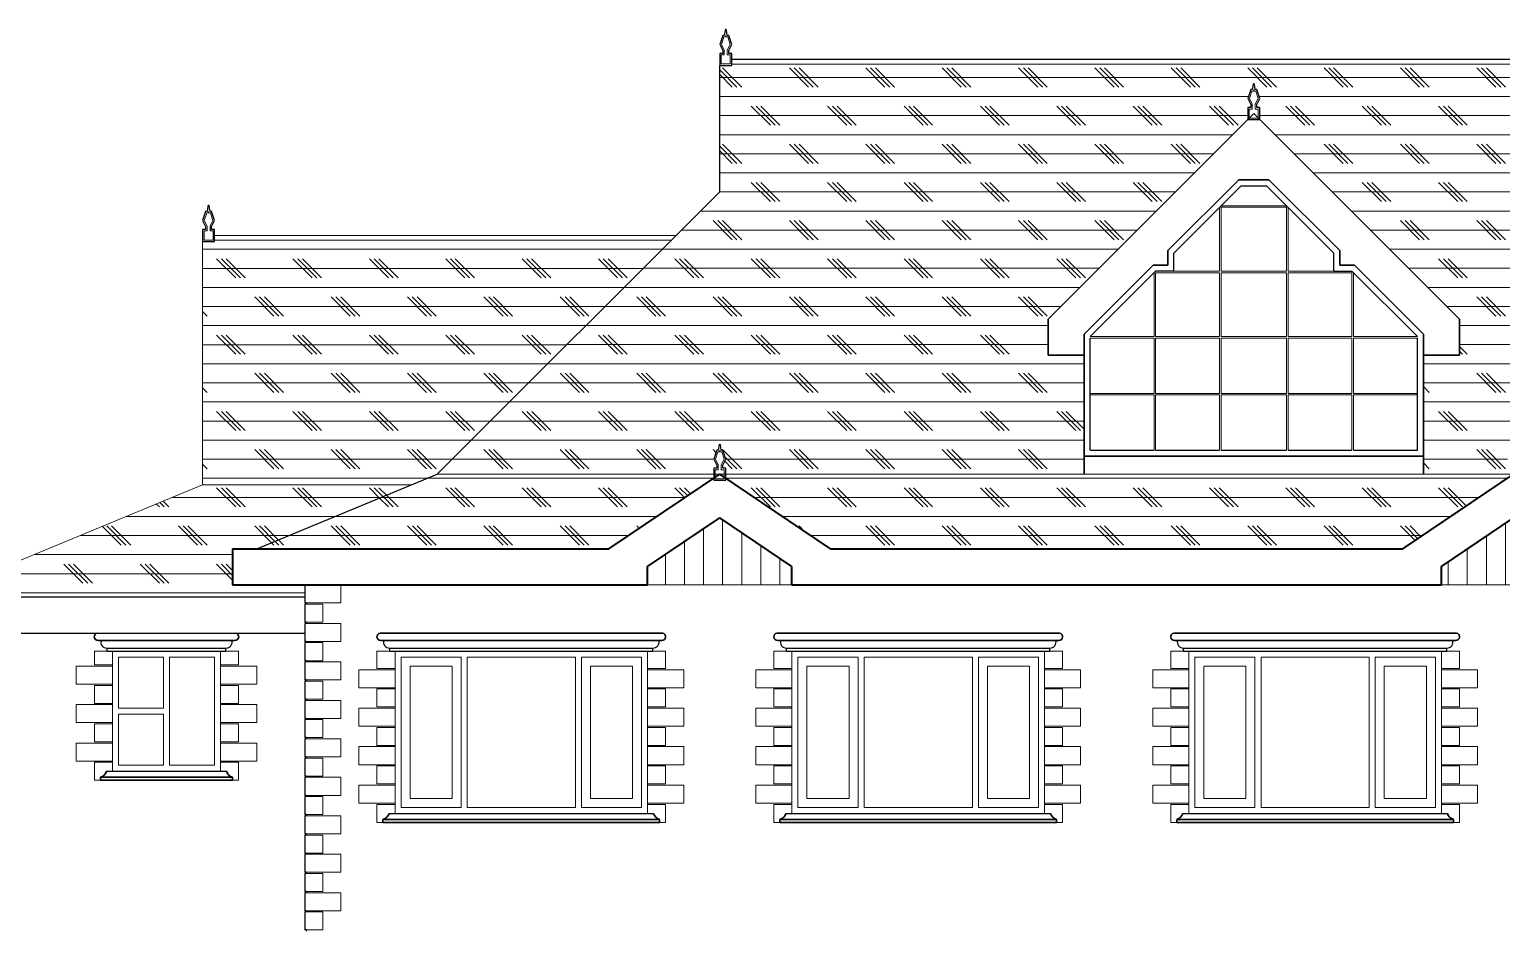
# Model space of a CAD drawing. Header units: millimetres. Extents: x -43527 to -16485, y 19062 to 36467.
# Drawn here: x -40293 to -39069, y 35658 to 36407 of the extents above; entities that cross this region are included whole.
import ezdxf

# ---------------------------------------------------------------- set-up
doc = ezdxf.new("R2010")
doc.units = ezdxf.units.MM
doc.header["$LTSCALE"] = 10
for name, color, linetype, lineweight in [('35', 140, 'Continuous', 35), ('ELE-1', 200, 'Continuous', 25), ('elevation', 2, 'Continuous', 20), ('GLASS', 151, 'Continuous', 20), ('ROOF', 3, 'Continuous', 25), ('SEC.', 140, 'Continuous', 40), ('TEXT', 6, 'Continuous', 25), ('THIN', 241, 'Continuous', 5), ('THIN-2', 54, 'Continuous', 9), ('WALL', 4, 'Continuous', 40), ('WALL  HATCH', 8, 'Continuous', 5), ('WIN', 1, 'Continuous', 20)]:
    doc.layers.add(name, color=color, linetype=linetype, lineweight=lineweight)
pattern_1 = [(0, (-9998.624, 6331.98), (0, 15.875), []), (135, (-9990.687, 6324.04), (-31.750014, -31.750014), [22.45065, -22.45065]), (135, (-9986.72, 6324.04), (-31.750014, -31.750014), [22.45065, -22.45065]), (135, (-9982.75, 6324.04), (-31.750014, -31.750014), [22.45065, -22.45065])]

msp = doc.modelspace()

# ---------------------------------------------------------------- hatches: boundary and pattern name
at = {"layer": 'THIN'}
h = msp.add_hatch(dxfattribs=at)
h.set_pattern_fill('CORK', color=256, scale=5, style=0)
h.set_pattern_definition(pattern_1)
h.paths.add_polyline_path([(-39708.992, 36378.491), (-39708.992, 36377.491), (-39718.992, 36377.491), (-39718.992, 36272.491), (-39953.992, 36037.491), (-39723.992, 36037.491), (-39723.992, 36042.491), (-39721.492, 36042.491), (-39721.492, 36044.991), (-39723.992, 36049.991), (-39721.492, 36057.491), (-39720.242, 36057.491), (-39719.492, 36061.991, -1), (-39718.492, 36061.991), (-39717.742, 36057.491), (-39716.492, 36057.491), (-39713.992, 36049.991), (-39716.492, 36044.991), (-39716.492, 36042.491), (-39713.992, 36042.491), (-39713.992, 36037.491), (-39415.992, 36037.491), (-39415.992, 36136.491), (-39445.992, 36136.491), (-39445.992, 36166.491), (-39279.992, 36332.491), (-39279.992, 36342.491), (-39277.492, 36342.491), (-39277.492, 36344.991), (-39279.992, 36349.991), (-39277.492, 36357.491), (-39276.242, 36357.491), (-39275.492, 36361.991, -1), (-39274.492, 36361.991), (-39273.742, 36357.491), (-39272.492, 36357.491), (-39269.992, 36349.991), (-39272.492, 36344.991), (-39272.492, 36342.491), (-39269.992, 36342.491), (-39269.992, 36332.491), (-39103.992, 36166.491), (-39103.992, 36136.491), (-39133.992, 36136.491), (-39133.992, 36037.491), (-39063.992, 36037.491), (-39063.992, 36042.491), (-39061.492, 36042.491), (-39061.492, 36044.991), (-39063.992, 36049.991), (-39061.492, 36057.491), (-39060.242, 36057.491), (-39059.492, 36061.991, -1), (-39058.492, 36061.991), (-39057.742, 36057.491), (-39056.492, 36057.491), (-39053.992, 36049.991), (-39056.492, 36044.991), (-39056.492, 36042.491), (-39053.992, 36042.491), (-39053.992, 36037.491), (-38983.992, 36037.491), (-38983.992, 36136.491), (-39013.992, 36136.491), (-39013.992, 36166.491), (-38847.992, 36332.491), (-38847.992, 36342.491), (-38845.492, 36342.491), (-38845.492, 36344.991), (-38847.992, 36349.991), (-38845.492, 36357.491), (-38844.242, 36357.491), (-38843.492, 36361.991, -1), (-38842.492, 36361.991), (-38841.742, 36357.491), (-38840.492, 36357.491), (-38837.992, 36349.991), (-38840.492, 36344.991), (-38840.492, 36342.491), (-38837.992, 36342.491), (-38837.992, 36332.491), (-38671.992, 36166.491), (-38671.992, 36136.491), (-38701.992, 36136.491), (-38701.992, 36037.491), (-38403.992, 36037.491), (-38403.992, 36042.491), (-38401.492, 36042.491), (-38401.492, 36044.991), (-38403.992, 36049.991), (-38401.492, 36057.491), (-38400.242, 36057.491), (-38399.492, 36061.991, -1), (-38398.492, 36061.991), (-38397.742, 36057.491), (-38396.492, 36057.491), (-38393.992, 36049.991), (-38396.492, 36044.991), (-38396.492, 36042.491), (-38393.992, 36042.491), (-38393.992, 36037.491), (-38163.992, 36037.491), (-38398.992, 36272.491), (-38398.992, 36377.491), (-38408.992, 36377.491), (-38408.992, 36378.491)])
h = msp.add_hatch(dxfattribs=at)
h.set_pattern_fill('CORK', color=256, scale=5, style=0)
h.set_pattern_definition(pattern_1)
h.paths.add_polyline_path([(-39953.992, 36037.491), (-40103.992, 35975.359), (-39811.124, 35975.359), (-39723.992, 36034.119), (-39723.992, 36037.491)])
h.paths.add_polyline_path([(-39151.124, 35975.359), (-39063.992, 36034.119), (-39063.992, 36037.491), (-39713.992, 36037.491), (-39713.992, 36034.119), (-39626.86, 35975.359)])
h.paths.add_polyline_path([(-38491.124, 35975.359), (-38403.992, 36034.119), (-38403.992, 36037.491), (-39053.992, 36037.491), (-39053.992, 36034.119), (-38966.86, 35975.359)])
h.paths.add_polyline_path([(-38013.992, 35975.359), (-38163.992, 36037.491), (-38393.992, 36037.491), (-38393.992, 36034.119), (-38306.86, 35975.359)])
at = {"layer": 'THIN-2'}
h = msp.add_hatch(dxfattribs=at)
h.set_pattern_fill('LINE', color=256, scale=5, angle=90, style=0)
h.set_pattern_definition([(90, (-9998.624, 6331.98), (-15.875, 1e-15), [])])
h.paths.add_polyline_path([(-39118.992, 35960.844), (-39118.992, 35945.359), (-38998.992, 35945.359), (-38998.992, 35960.844), (-39058.992, 36001.307)])
h.paths.add_polyline_path([(-38338.992, 35945.359), (-38338.992, 35960.844), (-38398.992, 36001.307), (-38458.992, 35960.844), (-38458.992, 35945.359)])
h.paths.add_polyline_path([(-39658.992, 35945.359), (-39658.992, 35960.844), (-39718.992, 36001.307), (-39778.992, 35960.844), (-39778.992, 35945.359)])

# ---------------------------------------------------------------- linework, layer by layer
at = {"layer": '35'}
for p, q in [((-39445.992, 36166.491), (-39274.992, 36337.491)), ((-39103.992, 36166.491), (-39274.992, 36337.491)), ((-39346.592, 36223.465), (-39287.566, 36282.491)), ((-39287.566, 36282.491), (-39262.419, 36282.491)), ((-39203.392, 36223.465), (-39262.419, 36282.491)), ((-39346.592, 36211.394), (-39346.592, 36223.465)), ((-39203.392, 36211.394), (-39203.392, 36223.465)), ((-39415.992, 36154.065), (-39358.664, 36211.394)), ((-39346.592, 36211.394), (-39358.664, 36211.394)), ((-39203.392, 36211.394), (-39191.321, 36211.394)), ((-39133.992, 36154.065), (-39191.321, 36211.394)), ((-39445.992, 36136.491), (-39445.992, 36166.491)), ((-39103.992, 36136.491), (-39103.992, 36166.491)), ((-39415.992, 36037.491), (-39415.992, 36154.065)), ((-39133.992, 36037.491), (-39133.992, 36154.065)), ((-39445.992, 36136.491), (-39415.992, 36136.491)), ((-39103.992, 36136.491), (-39133.992, 36136.491)), ((-39415.992, 36052.491), (-39133.992, 36052.491)), ((-40233.393, 35899.16), (-40235.893, 35899.16)), ((-40233.408, 35899.109), (-40124.576, 35899.109)), ((-40124.592, 35899.16), (-40122.092, 35899.16)), ((-40001.457, 35905.359), (-39766.528, 35905.359)), ((-39998.393, 35899.16), (-40000.893, 35899.16)), ((-39998.408, 35899.109), (-39769.576, 35899.109)), ((-39769.592, 35899.16), (-39767.092, 35899.16)), ((-39671.457, 35905.359), (-39436.528, 35905.359)), ((-39668.393, 35899.16), (-39670.893, 35899.16)), ((-39668.408, 35899.109), (-39439.576, 35899.109)), ((-39439.592, 35899.16), (-39437.092, 35899.16)), ((-39341.457, 35905.359), (-39106.528, 35905.359)), ((-39338.393, 35899.16), (-39340.893, 35899.16)), ((-39338.408, 35899.109), (-39109.576, 35899.109)), ((-39109.592, 35899.16), (-39107.092, 35899.16)), ((-40233.992, 35785.359), (-40233.992, 35782.859)), ((-40233.992, 35785.359), (-40123.992, 35785.359)), ((-40233.992, 35782.859), (-40123.992, 35782.859)), ((-40123.992, 35785.359), (-40123.992, 35782.859)), ((-39998.992, 35750.359), (-39768.992, 35750.359)), ((-39998.992, 35750.359), (-39998.992, 35747.859)), ((-39998.992, 35747.859), (-39768.992, 35747.859)), ((-39768.992, 35750.359), (-39768.992, 35747.859)), ((-39668.992, 35750.359), (-39668.992, 35747.859)), ((-39668.992, 35750.359), (-39438.992, 35750.359)), ((-39668.992, 35747.859), (-39438.992, 35747.859)), ((-39438.992, 35750.359), (-39438.992, 35747.859)), ((-39338.992, 35750.359), (-39338.992, 35747.859)), ((-39338.992, 35750.359), (-39108.992, 35750.359)), ((-39338.992, 35747.859), (-39108.992, 35747.859)), ((-39108.992, 35750.359), (-39108.992, 35747.859))]:
    msp.add_line(p, q, dxfattribs=at)
for centre, radius, start, end in [((-40235.893, 35902.285), 3.125, 100.394219, 270), ((-40122.092, 35902.285), 3.125, 270, 79.605781), ((-40000.893, 35902.285), 3.125, 100.394219, 270), ((-39767.092, 35902.285), 3.125, 270, 79.605781), ((-39670.893, 35902.285), 3.125, 100.394219, 270), ((-39437.092, 35902.285), 3.125, 270, 79.605781), ((-39340.893, 35902.285), 3.125, 100.394219, 270), ((-39107.092, 35902.285), 3.125, 270, 79.605781), ((-40235.745, 35792.112), 6.977, 284.551912, 345.448088), ((-40122.239, 35792.112), 6.977, 194.551912, 255.448088), ((-40000.745, 35757.112), 6.977, 284.551912, 345.448088), ((-39767.239, 35757.112), 6.977, 194.551912, 255.448088), ((-39670.745, 35757.112), 6.977, 284.551912, 345.448088), ((-39437.239, 35757.112), 6.977, 194.551912, 255.448088), ((-39340.745, 35757.112), 6.977, 284.551912, 345.448088), ((-39107.239, 35757.112), 6.977, 194.551912, 255.448088)]:
    msp.add_arc(centre, radius, start, end, dxfattribs=at)
at = {"layer": 'ELE-1'}
for p, q in [((-40403.992, 35935.359), (-40063.992, 35935.359)), ((-40063.992, 35945.359), (-40063.992, 35930.359)), ((-40062.992, 35930.359), (-40063.992, 35930.359)), ((-40063.992, 35929.359), (-40063.992, 35914.359)), ((-40062.992, 35929.359), (-40063.992, 35929.359)), ((-40062.992, 35930.359), (-40062.992, 35929.359)), ((-40062.992, 35914.359), (-40063.992, 35914.359)), ((-40063.992, 35913.359), (-40063.992, 35898.359)), ((-40062.992, 35913.359), (-40063.992, 35913.359)), ((-40062.992, 35914.359), (-40062.992, 35913.359)), ((-40403.992, 35905.359), (-40063.992, 35905.359)), ((-40062.992, 35898.359), (-40063.992, 35898.359)), ((-40063.992, 35897.359), (-40063.992, 35882.359)), ((-40062.992, 35897.359), (-40063.992, 35897.359)), ((-40062.992, 35898.359), (-40062.992, 35897.359)), ((-40062.992, 35882.359), (-40063.992, 35882.359)), ((-40062.992, 35882.359), (-40063.992, 35882.359)), ((-40063.992, 35881.359), (-40063.992, 35866.359)), ((-40062.992, 35881.359), (-40063.992, 35881.359)), ((-40062.992, 35881.359), (-40063.992, 35881.359)), ((-40062.992, 35882.359), (-40062.992, 35881.359)), ((-40062.992, 35882.359), (-40062.992, 35881.359)), ((-40062.992, 35866.359), (-40063.992, 35866.359)), ((-40062.992, 35866.359), (-40063.992, 35866.359)), ((-40063.992, 35865.359), (-40063.992, 35850.359)), ((-40062.992, 35865.359), (-40063.992, 35865.359)), ((-40062.992, 35865.359), (-40063.992, 35865.359)), ((-40062.992, 35866.359), (-40062.992, 35865.359)), ((-40062.992, 35866.359), (-40062.992, 35865.359)), ((-40062.992, 35850.359), (-40063.992, 35850.359)), ((-40062.992, 35850.359), (-40062.992, 35849.359)), ((-40063.992, 35849.359), (-40063.992, 35834.359)), ((-40062.992, 35849.359), (-40063.992, 35849.359)), ((-40062.992, 35834.359), (-40063.992, 35834.359)), ((-40062.992, 35834.359), (-40063.992, 35834.359)), ((-40063.992, 35833.359), (-40063.992, 35818.359)), ((-40062.992, 35833.359), (-40063.992, 35833.359)), ((-40062.992, 35833.359), (-40063.992, 35833.359)), ((-40062.992, 35834.359), (-40062.992, 35833.359)), ((-40062.992, 35834.359), (-40062.992, 35833.359)), ((-40062.992, 35818.359), (-40063.992, 35818.359)), ((-40062.992, 35818.359), (-40063.992, 35818.359)), ((-40063.992, 35817.359), (-40063.992, 35802.359)), ((-40062.992, 35817.359), (-40063.992, 35817.359)), ((-40062.992, 35817.359), (-40063.992, 35817.359)), ((-40062.992, 35818.359), (-40062.992, 35817.359)), ((-40062.992, 35818.359), (-40062.992, 35817.359)), ((-40062.992, 35802.359), (-40063.992, 35802.359)), ((-40063.992, 35801.359), (-40063.992, 35786.359)), ((-40062.992, 35801.359), (-40063.992, 35801.359)), ((-40062.992, 35802.359), (-40062.992, 35801.359)), ((-40062.992, 35786.359), (-40063.992, 35786.359)), ((-40063.992, 35785.359), (-40063.992, 35770.359)), ((-40062.992, 35785.359), (-40063.992, 35785.359)), ((-40062.992, 35786.359), (-40062.992, 35785.359)), ((-40062.992, 35770.359), (-40063.992, 35770.359)), ((-40063.992, 35769.359), (-40063.992, 35754.359)), ((-40062.992, 35769.359), (-40063.992, 35769.359)), ((-40062.992, 35770.359), (-40062.992, 35769.359)), ((-40062.992, 35754.359), (-40063.992, 35754.359)), ((-40063.992, 35753.359), (-40063.992, 35738.359)), ((-40062.992, 35753.359), (-40063.992, 35753.359)), ((-40062.992, 35754.359), (-40062.992, 35753.359)), ((-40062.992, 35738.359), (-40063.992, 35738.359)), ((-40063.992, 35737.359), (-40063.992, 35722.359)), ((-40062.992, 35737.359), (-40063.992, 35737.359)), ((-40062.992, 35738.359), (-40062.992, 35737.359)), ((-40062.992, 35722.359), (-40063.992, 35722.359)), ((-40063.992, 35721.359), (-40063.992, 35706.359)), ((-40062.992, 35721.359), (-40063.992, 35721.359)), ((-40062.992, 35722.359), (-40062.992, 35721.359)), ((-40062.992, 35706.359), (-40063.992, 35706.359)), ((-40063.992, 35705.359), (-40063.992, 35690.359)), ((-40062.992, 35705.359), (-40063.992, 35705.359)), ((-40062.992, 35706.359), (-40062.992, 35705.359)), ((-40062.992, 35690.359), (-40063.992, 35690.359)), ((-40063.992, 35689.359), (-40063.992, 35674.359)), ((-40062.992, 35689.359), (-40063.992, 35689.359)), ((-40062.992, 35690.359), (-40062.992, 35689.359)), ((-40062.992, 35674.359), (-40063.992, 35674.359)), ((-40063.992, 35673.359), (-40063.992, 35658.359)), ((-40062.992, 35673.359), (-40063.992, 35673.359)), ((-40062.992, 35674.359), (-40062.992, 35673.359)), ((-40062.992, 35658.359), (-40063.992, 35658.359)), ((-40062.992, 35658.359), (-40062.992, 35657.359))]:
    msp.add_line(p, q, dxfattribs=at)
at = {"layer": 'elevation'}
for p, q in [((-40148.992, 36028.557), (-40148.992, 36231.068)), ((-39755.415, 36236.068), (-40138.992, 36236.068)), ((-40373.992, 35935.359), (-40148.992, 36028.557)), ((-39778.992, 35945.359), (-39658.992, 35945.359)), ((-39118.992, 35945.359), (-38998.992, 35945.359)), ((-40223.992, 35890.359), (-40223.992, 35790.359)), ((-40133.992, 35890.359), (-40223.992, 35890.359)), ((-40133.992, 35890.359), (-40133.992, 35790.359)), ((-40218.992, 35885.359), (-40218.992, 35842.859)), ((-40181.492, 35885.359), (-40218.992, 35885.359)), ((-40181.492, 35885.359), (-40181.492, 35842.859)), ((-40138.992, 35885.359), (-40176.492, 35885.359)), ((-40176.492, 35885.359), (-40176.492, 35795.359)), ((-40138.992, 35885.359), (-40138.992, 35795.359)), ((-40181.492, 35842.859), (-40218.992, 35842.859)), ((-40218.992, 35837.859), (-40218.992, 35795.359)), ((-40181.492, 35837.859), (-40218.992, 35837.859)), ((-40181.492, 35837.859), (-40181.492, 35795.359)), ((-40223.992, 35790.359), (-40133.992, 35790.359)), ((-40218.992, 35795.359), (-40181.492, 35795.359)), ((-40176.492, 35795.359), (-40138.992, 35795.359)), ((-39778.992, 35755.359), (-39988.992, 35755.359)), ((-39448.992, 35755.359), (-39658.992, 35755.359)), ((-39118.992, 35755.359), (-39328.992, 35755.359))]:
    msp.add_line(p, q, dxfattribs=at)
for points in [[(-39713.801, 36401.241), (-39713.992, 36402.388), (-39714.184, 36401.241), (-39715.592, 36401.241), (-39717.643, 36395.087), (-39715.242, 36390.286), (-39715.242, 36386.241), (-39717.742, 36386.241), (-39717.742, 36378.741), (-39710.242, 36378.741), (-39710.242, 36386.241), (-39712.742, 36386.241), (-39712.742, 36390.286), (-39710.342, 36395.087), (-39712.393, 36401.241)], [(-39274.801, 36356.241), (-39274.992, 36357.388), (-39275.184, 36356.241), (-39276.592, 36356.241), (-39278.643, 36350.087), (-39276.242, 36345.286), (-39276.242, 36341.241), (-39278.742, 36341.241), (-39278.742, 36333.741), (-39271.242, 36333.741), (-39271.242, 36341.241), (-39273.742, 36341.241), (-39273.742, 36345.286), (-39271.342, 36350.087), (-39273.393, 36356.241)], [(-40143.801, 36254.818), (-40143.992, 36255.965), (-40144.184, 36254.818), (-40145.592, 36254.818), (-40147.643, 36248.664), (-40145.242, 36243.863), (-40145.242, 36239.818), (-40147.742, 36239.818), (-40147.742, 36232.318), (-40140.242, 36232.318), (-40140.242, 36239.818), (-40142.742, 36239.818), (-40142.742, 36243.863), (-40140.342, 36248.664), (-40142.393, 36254.818)], [(-39718.801, 36056.241), (-39718.992, 36057.388), (-39719.184, 36056.241), (-39720.592, 36056.241), (-39722.643, 36050.087), (-39720.242, 36045.286), (-39720.242, 36041.241), (-39722.742, 36041.241), (-39722.742, 36033.741), (-39715.242, 36033.741), (-39715.242, 36041.241), (-39717.742, 36041.241), (-39717.742, 36045.286), (-39715.342, 36050.087), (-39717.393, 36056.241)]]:
    msp.add_lwpolyline(points, close=True, dxfattribs=at)
at = {"layer": 'GLASS'}
for p, q in [((-39303.442, 36206.394), (-39303.442, 36259.544)), ((-39302.192, 36260.794), (-39247.792, 36260.794)), ((-39302.192, 36206.394), (-39302.192, 36259.544)), ((-39302.192, 36259.544), (-39247.792, 36259.544)), ((-39247.792, 36206.394), (-39247.792, 36259.544)), ((-39246.542, 36206.394), (-39246.542, 36259.544)), ((-39357.842, 36151.994), (-39357.842, 36205.144)), ((-39356.592, 36151.994), (-39356.592, 36205.144)), ((-39356.592, 36205.144), (-39303.442, 36205.144)), ((-39341.592, 36206.394), (-39303.442, 36206.394)), ((-39303.442, 36151.994), (-39303.442, 36205.144)), ((-39302.192, 36206.394), (-39247.792, 36206.394)), ((-39302.192, 36151.994), (-39302.192, 36205.144)), ((-39302.192, 36205.144), (-39247.792, 36205.144)), ((-39247.792, 36151.994), (-39247.792, 36205.144)), ((-39246.542, 36206.394), (-39208.392, 36206.394)), ((-39246.542, 36151.994), (-39246.542, 36205.144)), ((-39246.542, 36205.144), (-39193.392, 36205.144)), ((-39193.392, 36151.994), (-39193.392, 36205.144)), ((-39192.142, 36151.994), (-39192.142, 36205.144)), ((-39410.992, 36151.994), (-39357.842, 36151.994)), ((-39410.992, 36150.744), (-39357.842, 36150.744)), ((-39357.842, 36104.742), (-39357.842, 36150.744)), ((-39356.592, 36151.994), (-39303.442, 36151.994)), ((-39356.592, 36104.742), (-39356.592, 36150.744)), ((-39356.592, 36150.744), (-39303.442, 36150.744)), ((-39303.442, 36104.742), (-39303.442, 36150.744)), ((-39302.192, 36151.994), (-39247.792, 36151.994)), ((-39302.192, 36104.742), (-39302.192, 36150.744)), ((-39302.192, 36150.744), (-39247.792, 36150.744)), ((-39247.792, 36104.742), (-39247.792, 36150.744)), ((-39246.542, 36151.994), (-39193.392, 36151.994)), ((-39246.542, 36104.742), (-39246.542, 36150.744)), ((-39246.542, 36150.744), (-39193.392, 36150.744)), ((-39193.392, 36104.742), (-39193.392, 36150.744)), ((-39192.142, 36151.994), (-39138.992, 36151.994)), ((-39192.142, 36104.742), (-39192.142, 36150.744)), ((-39192.142, 36150.744), (-39138.992, 36150.744)), ((-39410.992, 36104.742), (-39357.842, 36104.742)), ((-39410.992, 36103.492), (-39357.842, 36103.492)), ((-39357.842, 36057.491), (-39357.842, 36103.492)), ((-39356.592, 36104.742), (-39303.442, 36104.742)), ((-39356.592, 36103.492), (-39303.442, 36103.492)), ((-39356.592, 36057.491), (-39356.592, 36103.492)), ((-39303.442, 36057.491), (-39303.442, 36103.492)), ((-39302.192, 36104.742), (-39247.792, 36104.742)), ((-39302.192, 36103.492), (-39247.792, 36103.492)), ((-39302.192, 36057.491), (-39302.192, 36103.492)), ((-39247.792, 36057.491), (-39247.792, 36103.492)), ((-39246.542, 36104.742), (-39193.392, 36104.742)), ((-39246.542, 36103.492), (-39193.392, 36103.492)), ((-39246.542, 36057.491), (-39246.542, 36103.492)), ((-39193.392, 36057.491), (-39193.392, 36103.492)), ((-39192.142, 36104.742), (-39138.992, 36104.742)), ((-39192.142, 36057.491), (-39192.142, 36103.492)), ((-39192.142, 36103.492), (-39138.992, 36103.492))]:
    msp.add_line(p, q, dxfattribs=at)
at = {"layer": 'ROOF'}
for p, q in [((-39718.992, 36272.491), (-39718.992, 36377.491)), ((-38408.992, 36382.491), (-39708.992, 36382.491)), ((-39953.992, 36037.491), (-39718.992, 36272.491)), ((-39341.592, 36221.394), (-39285.495, 36277.491)), ((-39285.495, 36277.491), (-39264.49, 36277.491)), ((-39208.392, 36221.394), (-39264.49, 36277.491)), ((-39341.592, 36206.394), (-39341.592, 36221.394)), ((-39208.392, 36206.394), (-39208.392, 36221.394)), ((-39410.992, 36151.994), (-39356.592, 36206.394)), ((-39341.592, 36206.394), (-39356.592, 36206.394)), ((-39208.392, 36206.394), (-39193.392, 36206.394)), ((-39138.992, 36151.994), (-39193.392, 36206.394)), ((-39410.992, 36057.491), (-39410.992, 36150.744)), ((-39138.992, 36057.491), (-39138.992, 36150.744)), ((-39410.992, 36057.491), (-39357.842, 36057.491)), ((-39356.592, 36057.491), (-39303.442, 36057.491)), ((-39302.192, 36057.491), (-39247.792, 36057.491)), ((-39246.542, 36057.491), (-39193.392, 36057.491)), ((-39192.142, 36057.491), (-39138.992, 36057.491)), ((-40103.992, 35975.359), (-39953.992, 36037.491))]:
    msp.add_line(p, q, dxfattribs=at)
for points in [[(-39708.992, 36387.491), (-39711.492, 36387.491), (-39711.492, 36389.991), (-39708.992, 36394.991), (-39711.492, 36402.491), (-39712.742, 36402.491), (-39713.492, 36406.991, 1), (-39714.492, 36406.991), (-39715.242, 36402.491), (-39716.492, 36402.491), (-39718.992, 36394.991), (-39716.492, 36389.991), (-39716.492, 36387.491), (-39718.992, 36387.491), (-39718.992, 36377.491), (-39708.992, 36377.491), (-39708.992, 36387.491)], [(-39269.992, 36342.491), (-39272.492, 36342.491), (-39272.492, 36344.991), (-39269.992, 36349.991), (-39272.492, 36357.491), (-39273.742, 36357.491), (-39274.492, 36361.991, 1), (-39275.492, 36361.991), (-39276.242, 36357.491), (-39277.492, 36357.491), (-39279.992, 36349.991), (-39277.492, 36344.991), (-39277.492, 36342.491), (-39279.992, 36342.491), (-39279.992, 36332.491), (-39269.992, 36332.491), (-39269.992, 36342.491)], [(-40138.992, 36241.068), (-40141.492, 36241.068), (-40141.492, 36243.568), (-40138.992, 36248.568), (-40141.492, 36256.068), (-40142.742, 36256.068), (-40143.492, 36260.568, 1), (-40144.492, 36260.568), (-40145.242, 36256.068), (-40146.492, 36256.068), (-40148.992, 36248.568), (-40146.492, 36243.568), (-40146.492, 36241.068), (-40148.992, 36241.068), (-40148.992, 36231.068), (-40138.992, 36231.068), (-40138.992, 36241.068)], [(-39713.992, 36042.491), (-39716.492, 36042.491), (-39716.492, 36044.991), (-39713.992, 36049.991), (-39716.492, 36057.491), (-39717.742, 36057.491), (-39718.492, 36061.991, 1), (-39719.492, 36061.991), (-39720.242, 36057.491), (-39721.492, 36057.491), (-39723.992, 36049.991), (-39721.492, 36044.991), (-39721.492, 36042.491), (-39723.992, 36042.491), (-39723.992, 36032.491), (-39713.992, 36032.491), (-39713.992, 36042.491)]]:
    msp.add_lwpolyline(points, format="xyb", dxfattribs=at)
at = {"layer": 'SEC.'}
for p, q in [((-39811.124, 35975.359), (-39718.992, 36037.491)), ((-39626.86, 35975.359), (-39718.992, 36037.491)), ((-39151.124, 35975.359), (-39058.992, 36037.491)), ((-39778.992, 35960.844), (-39718.992, 36001.307)), ((-39658.992, 35960.844), (-39718.992, 36001.307)), ((-39118.992, 35960.844), (-39058.992, 36001.307)), ((-39778.992, 35945.359), (-39778.992, 35960.844)), ((-39658.992, 35945.359), (-39658.992, 35960.844)), ((-39118.992, 35945.359), (-39118.992, 35960.844))]:
    msp.add_line(p, q, dxfattribs=at)
at = {"layer": 'TEXT'}
for p, q in [((-40228.393, 35890.359), (-40228.393, 35892.91)), ((-40228.393, 35892.843), (-40129.592, 35892.843)), ((-40228.393, 35890.359), (-40129.592, 35890.359)), ((-40129.592, 35890.359), (-40129.592, 35892.91)), ((-39993.393, 35890.359), (-39993.393, 35892.91)), ((-39993.393, 35892.843), (-39774.592, 35892.843)), ((-39993.393, 35890.359), (-39774.592, 35890.359)), ((-39774.592, 35890.359), (-39774.592, 35892.91)), ((-39663.393, 35890.359), (-39663.393, 35892.91)), ((-39663.393, 35892.843), (-39444.592, 35892.843)), ((-39663.393, 35890.359), (-39444.592, 35890.359)), ((-39444.592, 35890.359), (-39444.592, 35892.91)), ((-39333.393, 35890.359), (-39333.393, 35892.91)), ((-39333.393, 35892.843), (-39114.592, 35892.843)), ((-39333.393, 35890.359), (-39114.592, 35890.359)), ((-39114.592, 35890.359), (-39114.592, 35892.91)), ((-40228.992, 35790.359), (-40128.992, 35790.359)), ((-39993.992, 35755.359), (-39773.992, 35755.359)), ((-39663.992, 35755.359), (-39443.992, 35755.359)), ((-39333.992, 35755.359), (-39113.992, 35755.359))]:
    msp.add_line(p, q, dxfattribs=at)
for centre, start, end in [((-40228.783, 35897.723), 162.6801, 274.639516), ((-40129.202, 35897.723), 265.360484, 17.3199), ((-39993.783, 35897.723), 162.6801, 274.639516), ((-39774.202, 35897.723), 265.360484, 17.3199), ((-39663.783, 35897.723), 162.6801, 274.639516), ((-39444.202, 35897.723), 265.360484, 17.3199), ((-39333.783, 35897.723), 162.6801, 274.639516), ((-39114.202, 35897.723), 265.360484, 17.3199)]:
    msp.add_arc(centre, 4.828, start, end, dxfattribs=at)
at = {"layer": 'THIN'}
for p, q in [((-40148.992, 36224.604), (-39766.879, 36224.604)), ((-40148.992, 36208.729), (-39782.754, 36208.729)), ((-40121.45, 36200.805), (-40137.325, 36216.68)), ((-40117.481, 36200.805), (-40133.356, 36216.68)), ((-40113.512, 36200.805), (-40129.387, 36216.68)), ((-40057.95, 36200.805), (-40073.825, 36216.68)), ((-40053.981, 36200.805), (-40069.856, 36216.68)), ((-40050.012, 36200.805), (-40065.887, 36216.68)), ((-39994.45, 36200.805), (-40010.325, 36216.68)), ((-39990.481, 36200.805), (-40006.356, 36216.68)), ((-39986.512, 36200.805), (-40002.387, 36216.68)), ((-39930.95, 36200.805), (-39946.825, 36216.68)), ((-39926.981, 36200.805), (-39942.856, 36216.68)), ((-39923.012, 36200.805), (-39938.887, 36216.68)), ((-39867.45, 36200.805), (-39883.325, 36216.68)), ((-39863.481, 36200.805), (-39879.356, 36216.68)), ((-39859.512, 36200.805), (-39875.387, 36216.68)), ((-39803.949, 36200.805), (-39819.824, 36216.68)), ((-39799.981, 36200.805), (-39815.856, 36216.68)), ((-39796.012, 36200.805), (-39811.887, 36216.68)), ((-40148.992, 36192.854), (-39798.629, 36192.854)), ((-40089.7, 36169.055), (-40105.575, 36184.93)), ((-40085.731, 36169.055), (-40101.606, 36184.93)), ((-40081.762, 36169.055), (-40097.637, 36184.93)), ((-40026.2, 36169.055), (-40042.075, 36184.93)), ((-40022.231, 36169.055), (-40038.106, 36184.93)), ((-40018.262, 36169.055), (-40034.137, 36184.93)), ((-39962.7, 36169.055), (-39978.575, 36184.93)), ((-39958.731, 36169.055), (-39974.606, 36184.93)), ((-39954.762, 36169.055), (-39970.637, 36184.93)), ((-39899.2, 36169.055), (-39915.075, 36184.93)), ((-39895.231, 36169.055), (-39911.106, 36184.93)), ((-39891.262, 36169.055), (-39907.137, 36184.93)), ((-39835.699, 36169.055), (-39851.575, 36184.93)), ((-39831.731, 36169.055), (-39847.606, 36184.93)), ((-39827.762, 36169.055), (-39843.637, 36184.93)), ((-40148.992, 36176.979), (-39814.504, 36176.979)), ((-40145.262, 36169.055), (-40148.992, 36172.785)), ((-40148.992, 36161.104), (-39830.379, 36161.104)), ((-40148.992, 36145.229), (-39846.254, 36145.229)), ((-40121.45, 36137.305), (-40137.325, 36153.18)), ((-40117.481, 36137.305), (-40133.356, 36153.18)), ((-40113.512, 36137.305), (-40129.387, 36153.18)), ((-40057.95, 36137.305), (-40073.825, 36153.18)), ((-40053.981, 36137.305), (-40069.856, 36153.18)), ((-40050.012, 36137.305), (-40065.887, 36153.18)), ((-39994.45, 36137.305), (-40010.325, 36153.18)), ((-39990.481, 36137.305), (-40006.356, 36153.18)), ((-39986.512, 36137.305), (-40002.387, 36153.18)), ((-39930.95, 36137.305), (-39946.825, 36153.18)), ((-39926.981, 36137.305), (-39942.856, 36153.18)), ((-39923.012, 36137.305), (-39938.887, 36153.18)), ((-39867.45, 36137.305), (-39883.325, 36153.18)), ((-39863.481, 36137.305), (-39879.356, 36153.18)), ((-39859.512, 36137.305), (-39875.387, 36153.18)), ((-40148.992, 36129.354), (-39862.129, 36129.354)), ((-40089.7, 36105.555), (-40105.575, 36121.43)), ((-40085.731, 36105.555), (-40101.606, 36121.43)), ((-40081.762, 36105.555), (-40097.637, 36121.43)), ((-40026.2, 36105.555), (-40042.075, 36121.43)), ((-40022.231, 36105.555), (-40038.106, 36121.43)), ((-40018.262, 36105.555), (-40034.137, 36121.43)), ((-39962.7, 36105.555), (-39978.575, 36121.43)), ((-39958.731, 36105.555), (-39974.606, 36121.43)), ((-39954.762, 36105.555), (-39970.637, 36121.43)), ((-39899.2, 36105.555), (-39915.075, 36121.43)), ((-39895.231, 36105.555), (-39911.106, 36121.43)), ((-39891.262, 36105.555), (-39907.137, 36121.43)), ((-40148.992, 36113.479), (-39878.004, 36113.479)), ((-40145.262, 36105.555), (-40148.992, 36109.285)), ((-40148.992, 36097.604), (-39893.879, 36097.604)), ((-40121.45, 36073.805), (-40137.325, 36089.68)), ((-40117.481, 36073.805), (-40133.356, 36089.68)), ((-40113.512, 36073.805), (-40129.387, 36089.68)), ((-40057.95, 36073.805), (-40073.825, 36089.68)), ((-40053.981, 36073.805), (-40069.856, 36089.68)), ((-40050.012, 36073.805), (-40065.887, 36089.68)), ((-39994.45, 36073.805), (-40010.325, 36089.68)), ((-39990.481, 36073.805), (-40006.356, 36089.68)), ((-39986.512, 36073.805), (-40002.387, 36089.68)), ((-39930.95, 36073.805), (-39946.825, 36089.68)), ((-39926.981, 36073.805), (-39942.856, 36089.68)), ((-39923.012, 36073.805), (-39938.887, 36089.68)), ((-40148.992, 36081.729), (-39909.754, 36081.729)), ((-40148.992, 36065.854), (-39925.629, 36065.854)), ((-40089.7, 36042.055), (-40105.575, 36057.93)), ((-40085.731, 36042.055), (-40101.606, 36057.93)), ((-40081.762, 36042.055), (-40097.637, 36057.93)), ((-40026.2, 36042.055), (-40042.075, 36057.93)), ((-40022.231, 36042.055), (-40038.106, 36057.93)), ((-40018.262, 36042.055), (-40034.137, 36057.93)), ((-39962.7, 36042.055), (-39978.575, 36057.93)), ((-39958.731, 36042.055), (-39974.606, 36057.93)), ((-39954.762, 36042.055), (-39970.637, 36057.93)), ((-40148.992, 36049.979), (-39941.504, 36049.979)), ((-40145.262, 36042.055), (-40148.992, 36045.785)), ((-40148.992, 36034.104), (-39962.169, 36034.104)), ((-39415.992, 36037.491), (-39133.992, 36037.491)), ((-40121.45, 36010.305), (-40137.325, 36026.18)), ((-40117.481, 36010.305), (-40133.356, 36026.18)), ((-40113.512, 36010.305), (-40129.387, 36026.18)), ((-40057.95, 36010.305), (-40073.825, 36026.18)), ((-40053.981, 36010.305), (-40069.856, 36026.18)), ((-40050.012, 36010.305), (-40065.887, 36026.18)), ((-40001.824, 36017.679), (-40010.325, 36026.18)), ((-39999.017, 36018.841), (-40006.356, 36026.18)), ((-39996.211, 36020.004), (-40002.387, 36026.18)), ((-40184.95, 36010.305), (-40187.325, 36012.679)), ((-40180.981, 36010.305), (-40184.518, 36013.842)), ((-40177.012, 36010.305), (-40181.712, 36015.004)), ((-40173.926, 36018.229), (-40000.495, 36018.229)), ((-40212.252, 36002.354), (-40038.82, 36002.354)), ((-40250.577, 35986.479), (-40077.146, 35986.479)), ((-40216.7, 35978.555), (-40232.226, 35994.081)), ((-40212.731, 35978.555), (-40228.606, 35994.43)), ((-40208.762, 35978.555), (-40224.637, 35994.43)), ((-40153.2, 35978.555), (-40169.075, 35994.43)), ((-40149.231, 35978.555), (-40165.106, 35994.43)), ((-40145.262, 35978.555), (-40161.137, 35994.43)), ((-40091.626, 35980.481), (-40105.575, 35994.43)), ((-40088.82, 35981.644), (-40101.606, 35994.43)), ((-40086.014, 35982.806), (-40097.637, 35994.43)), ((-40288.903, 35970.604), (-40123.992, 35970.604)), ((-40248.45, 35946.805), (-40264.325, 35962.68)), ((-40244.481, 35946.805), (-40260.356, 35962.68)), ((-40240.512, 35946.805), (-40256.387, 35962.68)), ((-40184.95, 35946.805), (-40200.825, 35962.68)), ((-40180.981, 35946.805), (-40196.856, 35962.68)), ((-40177.012, 35946.805), (-40192.887, 35962.68)), ((-40123.992, 35949.347), (-40137.325, 35962.68)), ((-40123.992, 35953.316), (-40133.356, 35962.68)), ((-40123.992, 35957.285), (-40129.387, 35962.68)), ((-40327.229, 35954.729), (-40123.992, 35954.729)), ((-40365.554, 35938.854), (-40063.992, 35938.854))]:
    msp.add_line(p, q, dxfattribs=at)
at = {"layer": 'THIN-2'}
for p, q in [((-38408.992, 36378.491), (-39708.992, 36378.491)), ((-39759.415, 36232.068), (-40138.992, 36232.068)), ((-39953.992, 36037.491), (-38163.992, 36037.491)), ((-40148.992, 36028.557), (-39975.561, 36028.557)), ((-39976.492, 35877.859), (-39941.492, 35877.859)), ((-39976.492, 35877.859), (-39976.492, 35767.859)), ((-39941.492, 35877.859), (-39941.492, 35767.859)), ((-39826.492, 35877.859), (-39791.492, 35877.859)), ((-39826.492, 35877.859), (-39826.492, 35767.859)), ((-39791.492, 35877.859), (-39791.492, 35767.859)), ((-39646.492, 35877.859), (-39646.492, 35767.859)), ((-39646.492, 35877.859), (-39611.492, 35877.859)), ((-39611.492, 35877.859), (-39611.492, 35767.859)), ((-39496.492, 35877.859), (-39496.492, 35767.859)), ((-39496.492, 35877.859), (-39461.492, 35877.859)), ((-39461.492, 35877.859), (-39461.492, 35767.859)), ((-39316.492, 35877.859), (-39316.492, 35767.859)), ((-39316.492, 35877.859), (-39281.492, 35877.859)), ((-39281.492, 35877.859), (-39281.492, 35767.859)), ((-39166.492, 35877.859), (-39166.492, 35767.859)), ((-39166.492, 35877.859), (-39131.492, 35877.859)), ((-39131.492, 35877.859), (-39131.492, 35767.859)), ((-39976.492, 35767.859), (-39941.492, 35767.859)), ((-39826.492, 35767.859), (-39791.492, 35767.859)), ((-39646.492, 35767.859), (-39611.492, 35767.859)), ((-39496.492, 35767.859), (-39461.492, 35767.859)), ((-39316.492, 35767.859), (-39281.492, 35767.859)), ((-39166.492, 35767.859), (-39131.492, 35767.859))]:
    msp.add_line(p, q, dxfattribs=at)
at = {"layer": 'WALL'}
for p, q in [((-40123.992, 35975.359), (-39811.124, 35975.359)), ((-40123.992, 35975.359), (-40123.992, 35945.359)), ((-39626.86, 35975.359), (-39151.124, 35975.359)), ((-40123.992, 35945.359), (-39778.992, 35945.359)), ((-39658.992, 35945.359), (-39118.992, 35945.359))]:
    msp.add_line(p, q, dxfattribs=at)
at = {"layer": 'WALL  HATCH'}
for p, q in [((-40033.992, 35945.359), (-40033.992, 35930.359)), ((-40033.992, 35930.359), (-40063.992, 35930.359)), ((-40048.992, 35929.359), (-40063.992, 35929.359)), ((-40048.992, 35929.359), (-40048.992, 35914.359)), ((-40048.992, 35914.359), (-40063.992, 35914.359)), ((-40033.992, 35913.359), (-40063.992, 35913.359)), ((-40033.992, 35913.359), (-40033.992, 35898.359)), ((-40238.992, 35890.359), (-40238.992, 35878.859)), ((-40228.393, 35890.359), (-40238.992, 35890.359)), ((-40129.592, 35890.359), (-40118.992, 35890.359)), ((-40118.992, 35890.359), (-40118.992, 35878.859)), ((-40033.992, 35898.359), (-40063.992, 35898.359)), ((-40048.992, 35897.359), (-40063.992, 35897.359)), ((-40048.992, 35897.359), (-40048.992, 35882.359)), ((-40003.992, 35890.359), (-40003.992, 35875.859)), ((-40003.992, 35890.359), (-39993.393, 35890.359)), ((-39763.992, 35890.359), (-39774.592, 35890.359)), ((-39763.992, 35890.359), (-39763.992, 35875.859)), ((-39673.992, 35890.359), (-39673.992, 35875.859)), ((-39673.992, 35890.359), (-39663.393, 35890.359)), ((-39433.992, 35890.359), (-39444.592, 35890.359)), ((-39433.992, 35890.359), (-39433.992, 35875.859)), ((-39343.992, 35890.359), (-39343.992, 35875.859)), ((-39343.992, 35890.359), (-39333.393, 35890.359)), ((-39103.992, 35890.359), (-39114.592, 35890.359)), ((-39103.992, 35890.359), (-39103.992, 35875.859)), ((-40253.992, 35877.859), (-40253.992, 35862.859)), ((-40253.992, 35877.859), (-40223.992, 35877.859)), ((-40238.992, 35878.859), (-40223.992, 35878.859)), ((-40118.992, 35878.859), (-40133.992, 35878.859)), ((-40103.992, 35877.859), (-40133.992, 35877.859)), ((-40103.992, 35877.859), (-40103.992, 35862.859)), ((-40048.992, 35882.359), (-40063.992, 35882.359)), ((-40033.992, 35881.359), (-40063.992, 35881.359)), ((-40033.992, 35881.359), (-40033.992, 35866.359)), ((-40018.992, 35874.859), (-39988.992, 35874.859)), ((-40018.992, 35874.859), (-40018.992, 35859.859)), ((-40003.992, 35875.859), (-39988.992, 35875.859)), ((-39763.992, 35875.859), (-39778.992, 35875.859)), ((-39748.992, 35874.859), (-39778.992, 35874.859)), ((-39748.992, 35874.859), (-39748.992, 35859.859)), ((-39688.992, 35874.859), (-39658.992, 35874.859)), ((-39688.992, 35874.859), (-39688.992, 35859.859)), ((-39673.992, 35875.859), (-39658.992, 35875.859)), ((-39433.992, 35875.859), (-39448.992, 35875.859)), ((-39418.992, 35874.859), (-39448.992, 35874.859)), ((-39418.992, 35874.859), (-39418.992, 35859.859)), ((-39358.992, 35874.859), (-39328.992, 35874.859)), ((-39358.992, 35874.859), (-39358.992, 35859.859)), ((-39343.992, 35875.859), (-39328.992, 35875.859)), ((-39103.992, 35875.859), (-39118.992, 35875.859)), ((-39088.992, 35874.859), (-39118.992, 35874.859)), ((-39088.992, 35874.859), (-39088.992, 35859.859)), ((-40253.992, 35862.859), (-40223.992, 35862.859)), ((-40238.992, 35861.859), (-40223.992, 35861.859)), ((-40238.992, 35861.859), (-40238.992, 35846.859)), ((-40103.992, 35862.859), (-40133.992, 35862.859)), ((-40118.992, 35861.859), (-40133.992, 35861.859)), ((-40118.992, 35861.859), (-40118.992, 35846.859)), ((-40033.992, 35866.359), (-40063.992, 35866.359)), ((-40048.992, 35865.359), (-40063.992, 35865.359)), ((-40048.992, 35865.359), (-40048.992, 35850.359)), ((-40048.992, 35850.359), (-40063.992, 35850.359)), ((-40018.992, 35859.859), (-39988.992, 35859.859)), ((-40003.992, 35858.859), (-40003.992, 35843.859)), ((-40003.992, 35858.859), (-39988.992, 35858.859)), ((-39748.992, 35859.859), (-39778.992, 35859.859)), ((-39763.992, 35858.859), (-39778.992, 35858.859)), ((-39763.992, 35858.859), (-39763.992, 35843.859)), ((-39688.992, 35859.859), (-39658.992, 35859.859)), ((-39673.992, 35858.859), (-39673.992, 35843.859)), ((-39673.992, 35858.859), (-39658.992, 35858.859)), ((-39418.992, 35859.859), (-39448.992, 35859.859)), ((-39433.992, 35858.859), (-39448.992, 35858.859)), ((-39433.992, 35858.859), (-39433.992, 35843.859)), ((-39358.992, 35859.859), (-39328.992, 35859.859)), ((-39343.992, 35858.859), (-39343.992, 35843.859)), ((-39343.992, 35858.859), (-39328.992, 35858.859)), ((-39088.992, 35859.859), (-39118.992, 35859.859)), ((-39103.992, 35858.859), (-39118.992, 35858.859)), ((-39103.992, 35858.859), (-39103.992, 35843.859)), ((-40253.992, 35845.859), (-40223.992, 35845.859)), ((-40253.992, 35845.859), (-40253.992, 35830.859)), ((-40238.992, 35846.859), (-40223.992, 35846.859)), ((-40118.992, 35846.859), (-40133.992, 35846.859)), ((-40103.992, 35845.859), (-40133.992, 35845.859)), ((-40103.992, 35845.859), (-40103.992, 35830.859)), ((-40033.992, 35849.359), (-40063.992, 35849.359)), ((-40033.992, 35849.359), (-40033.992, 35834.359)), ((-40018.992, 35842.859), (-40018.992, 35827.859)), ((-40018.992, 35842.859), (-39988.992, 35842.859)), ((-40003.992, 35843.859), (-39988.992, 35843.859)), ((-39763.992, 35843.859), (-39778.992, 35843.859)), ((-39748.992, 35842.859), (-39778.992, 35842.859)), ((-39748.992, 35842.859), (-39748.992, 35827.859)), ((-39688.992, 35842.859), (-39688.992, 35827.859)), ((-39688.992, 35842.859), (-39658.992, 35842.859)), ((-39673.992, 35843.859), (-39658.992, 35843.859)), ((-39433.992, 35843.859), (-39448.992, 35843.859)), ((-39418.992, 35842.859), (-39448.992, 35842.859)), ((-39418.992, 35842.859), (-39418.992, 35827.859)), ((-39358.992, 35842.859), (-39358.992, 35827.859)), ((-39358.992, 35842.859), (-39328.992, 35842.859)), ((-39343.992, 35843.859), (-39328.992, 35843.859)), ((-39103.992, 35843.859), (-39118.992, 35843.859)), ((-39088.992, 35842.859), (-39118.992, 35842.859)), ((-39088.992, 35842.859), (-39088.992, 35827.859)), ((-40253.992, 35830.859), (-40223.992, 35830.859)), ((-40238.992, 35829.859), (-40238.992, 35814.859)), ((-40238.992, 35829.859), (-40223.992, 35829.859)), ((-40103.992, 35830.859), (-40133.992, 35830.859)), ((-40118.992, 35829.859), (-40133.992, 35829.859)), ((-40118.992, 35829.859), (-40118.992, 35814.859)), ((-40033.992, 35834.359), (-40063.992, 35834.359)), ((-40048.992, 35833.359), (-40063.992, 35833.359)), ((-40048.992, 35833.359), (-40048.992, 35818.359)), ((-40018.992, 35827.859), (-39988.992, 35827.859)), ((-40003.992, 35826.859), (-39988.992, 35826.859)), ((-40003.992, 35826.859), (-40003.992, 35811.859)), ((-39748.992, 35827.859), (-39778.992, 35827.859)), ((-39763.992, 35826.859), (-39778.992, 35826.859)), ((-39763.992, 35826.859), (-39763.992, 35811.859)), ((-39688.992, 35827.859), (-39658.992, 35827.859)), ((-39673.992, 35826.859), (-39658.992, 35826.859)), ((-39673.992, 35826.859), (-39673.992, 35811.859)), ((-39418.992, 35827.859), (-39448.992, 35827.859)), ((-39433.992, 35826.859), (-39448.992, 35826.859)), ((-39433.992, 35826.859), (-39433.992, 35811.859)), ((-39358.992, 35827.859), (-39328.992, 35827.859)), ((-39343.992, 35826.859), (-39328.992, 35826.859)), ((-39343.992, 35826.859), (-39343.992, 35811.859)), ((-39088.992, 35827.859), (-39118.992, 35827.859)), ((-39103.992, 35826.859), (-39118.992, 35826.859)), ((-39103.992, 35826.859), (-39103.992, 35811.859)), ((-40253.992, 35813.859), (-40223.992, 35813.859)), ((-40253.992, 35813.859), (-40253.992, 35798.859)), ((-40238.992, 35814.859), (-40223.992, 35814.859)), ((-40118.992, 35814.859), (-40133.992, 35814.859)), ((-40103.992, 35813.859), (-40133.992, 35813.859)), ((-40103.992, 35813.859), (-40103.992, 35798.859)), ((-40048.992, 35818.359), (-40063.992, 35818.359)), ((-40033.992, 35817.359), (-40063.992, 35817.359)), ((-40033.992, 35817.359), (-40033.992, 35802.359)), ((-40033.992, 35802.359), (-40063.992, 35802.359)), ((-40048.992, 35801.359), (-40063.992, 35801.359)), ((-40048.992, 35801.359), (-40048.992, 35786.359)), ((-40018.992, 35810.859), (-40018.992, 35795.859)), ((-40018.992, 35810.859), (-39988.992, 35810.859)), ((-40003.992, 35811.859), (-39988.992, 35811.859)), ((-39763.992, 35811.859), (-39778.992, 35811.859)), ((-39748.992, 35810.859), (-39778.992, 35810.859)), ((-39748.992, 35810.859), (-39748.992, 35795.859)), ((-39688.992, 35810.859), (-39688.992, 35795.859)), ((-39688.992, 35810.859), (-39658.992, 35810.859)), ((-39673.992, 35811.859), (-39658.992, 35811.859)), ((-39433.992, 35811.859), (-39448.992, 35811.859)), ((-39418.992, 35810.859), (-39448.992, 35810.859)), ((-39418.992, 35810.859), (-39418.992, 35795.859)), ((-39358.992, 35810.859), (-39358.992, 35795.859)), ((-39358.992, 35810.859), (-39328.992, 35810.859)), ((-39343.992, 35811.859), (-39328.992, 35811.859)), ((-39103.992, 35811.859), (-39118.992, 35811.859)), ((-39088.992, 35810.859), (-39118.992, 35810.859)), ((-39088.992, 35810.859), (-39088.992, 35795.859)), ((-40253.992, 35798.859), (-40223.992, 35798.859)), ((-40238.992, 35797.859), (-40238.992, 35782.859)), ((-40238.992, 35797.859), (-40223.992, 35797.859)), ((-40103.992, 35798.859), (-40133.992, 35798.859)), ((-40118.992, 35797.859), (-40133.992, 35797.859)), ((-40118.992, 35797.859), (-40118.992, 35782.859)), ((-40018.992, 35795.859), (-39988.992, 35795.859)), ((-40003.992, 35794.859), (-39988.992, 35794.859)), ((-40003.992, 35794.859), (-40003.992, 35779.859)), ((-39748.992, 35795.859), (-39778.992, 35795.859)), ((-39763.992, 35794.859), (-39778.992, 35794.859)), ((-39763.992, 35794.859), (-39763.992, 35779.859)), ((-39688.992, 35795.859), (-39658.992, 35795.859)), ((-39673.992, 35794.859), (-39658.992, 35794.859)), ((-39673.992, 35794.859), (-39673.992, 35779.859)), ((-39418.992, 35795.859), (-39448.992, 35795.859)), ((-39433.992, 35794.859), (-39448.992, 35794.859)), ((-39433.992, 35794.859), (-39433.992, 35779.859)), ((-39358.992, 35795.859), (-39328.992, 35795.859)), ((-39343.992, 35794.859), (-39328.992, 35794.859)), ((-39343.992, 35794.859), (-39343.992, 35779.859)), ((-39088.992, 35795.859), (-39118.992, 35795.859)), ((-39103.992, 35794.859), (-39118.992, 35794.859)), ((-39103.992, 35794.859), (-39103.992, 35779.859)), ((-40238.992, 35782.859), (-40233.992, 35782.859)), ((-40118.992, 35782.859), (-40123.992, 35782.859)), ((-40048.992, 35786.359), (-40063.992, 35786.359)), ((-40033.992, 35785.359), (-40063.992, 35785.359)), ((-40033.992, 35785.359), (-40033.992, 35770.359)), ((-40018.992, 35778.859), (-39988.992, 35778.859)), ((-40018.992, 35778.859), (-40018.992, 35763.859)), ((-40003.992, 35779.859), (-39988.992, 35779.859)), ((-39763.992, 35779.859), (-39778.992, 35779.859)), ((-39748.992, 35778.859), (-39778.992, 35778.859)), ((-39748.992, 35778.859), (-39748.992, 35763.859)), ((-39688.992, 35778.859), (-39658.992, 35778.859)), ((-39688.992, 35778.859), (-39688.992, 35763.859)), ((-39673.992, 35779.859), (-39658.992, 35779.859)), ((-39433.992, 35779.859), (-39448.992, 35779.859)), ((-39418.992, 35778.859), (-39448.992, 35778.859)), ((-39418.992, 35778.859), (-39418.992, 35763.859)), ((-39358.992, 35778.859), (-39328.992, 35778.859)), ((-39358.992, 35778.859), (-39358.992, 35763.859)), ((-39343.992, 35779.859), (-39328.992, 35779.859)), ((-39103.992, 35779.859), (-39118.992, 35779.859)), ((-39088.992, 35778.859), (-39118.992, 35778.859)), ((-39088.992, 35778.859), (-39088.992, 35763.859)), ((-40033.992, 35770.359), (-40063.992, 35770.359)), ((-40048.992, 35769.359), (-40063.992, 35769.359)), ((-40048.992, 35769.359), (-40048.992, 35754.359)), ((-40048.992, 35754.359), (-40063.992, 35754.359)), ((-40033.992, 35753.359), (-40063.992, 35753.359)), ((-40033.992, 35753.359), (-40033.992, 35738.359)), ((-40018.992, 35763.859), (-39988.992, 35763.859)), ((-40003.992, 35762.859), (-40003.992, 35747.859)), ((-40003.992, 35762.859), (-39988.992, 35762.859)), ((-39748.992, 35763.859), (-39778.992, 35763.859)), ((-39763.992, 35762.859), (-39778.992, 35762.859)), ((-39763.992, 35762.859), (-39763.992, 35747.859)), ((-39688.992, 35763.859), (-39658.992, 35763.859)), ((-39673.992, 35762.859), (-39673.992, 35747.859)), ((-39673.992, 35762.859), (-39658.992, 35762.859)), ((-39418.992, 35763.859), (-39448.992, 35763.859)), ((-39433.992, 35762.859), (-39448.992, 35762.859)), ((-39433.992, 35762.859), (-39433.992, 35747.859)), ((-39358.992, 35763.859), (-39328.992, 35763.859)), ((-39343.992, 35762.859), (-39343.992, 35747.859)), ((-39343.992, 35762.859), (-39328.992, 35762.859)), ((-39088.992, 35763.859), (-39118.992, 35763.859)), ((-39103.992, 35762.859), (-39118.992, 35762.859)), ((-39103.992, 35762.859), (-39103.992, 35747.859)), ((-40003.992, 35747.859), (-39998.992, 35747.859)), ((-39763.992, 35747.859), (-39768.992, 35747.859)), ((-39673.992, 35747.859), (-39668.992, 35747.859)), ((-39433.992, 35747.859), (-39438.992, 35747.859)), ((-39343.992, 35747.859), (-39338.992, 35747.859)), ((-39103.992, 35747.859), (-39108.992, 35747.859)), ((-40033.992, 35738.359), (-40063.992, 35738.359)), ((-40048.992, 35737.359), (-40063.992, 35737.359)), ((-40048.992, 35737.359), (-40048.992, 35722.359)), ((-40048.992, 35722.359), (-40063.992, 35722.359)), ((-40033.992, 35721.359), (-40063.992, 35721.359)), ((-40033.992, 35721.359), (-40033.992, 35706.359)), ((-40033.992, 35706.359), (-40063.992, 35706.359)), ((-40048.992, 35705.359), (-40063.992, 35705.359)), ((-40048.992, 35705.359), (-40048.992, 35690.359)), ((-40048.992, 35690.359), (-40063.992, 35690.359)), ((-40033.992, 35689.359), (-40063.992, 35689.359)), ((-40033.992, 35689.359), (-40033.992, 35674.359)), ((-40033.992, 35674.359), (-40063.992, 35674.359)), ((-40048.992, 35673.359), (-40063.992, 35673.359)), ((-40048.992, 35673.359), (-40048.992, 35658.359)), ((-40048.992, 35658.359), (-40063.992, 35658.359))]:
    msp.add_line(p, q, dxfattribs=at)
at = {"layer": 'WIN'}
for p, q in [((-39988.992, 35890.359), (-39778.992, 35890.359)), ((-39988.992, 35890.359), (-39988.992, 35755.359)), ((-39778.992, 35890.359), (-39778.992, 35755.359)), ((-39658.992, 35890.359), (-39658.992, 35755.359)), ((-39658.992, 35890.359), (-39448.992, 35890.359)), ((-39448.992, 35890.359), (-39448.992, 35755.359)), ((-39328.992, 35890.359), (-39328.992, 35755.359)), ((-39328.992, 35890.359), (-39118.992, 35890.359)), ((-39118.992, 35890.359), (-39118.992, 35755.359)), ((-39983.992, 35885.359), (-39983.992, 35760.359)), ((-39983.992, 35885.359), (-39933.992, 35885.359)), ((-39933.992, 35885.359), (-39933.992, 35760.359)), ((-39928.992, 35885.359), (-39838.992, 35885.359)), ((-39928.992, 35885.359), (-39928.992, 35760.359)), ((-39838.992, 35885.359), (-39838.992, 35760.359)), ((-39833.992, 35885.359), (-39783.992, 35885.359)), ((-39833.992, 35885.359), (-39833.992, 35760.359)), ((-39783.992, 35885.359), (-39783.992, 35760.359)), ((-39653.992, 35885.359), (-39603.992, 35885.359)), ((-39653.992, 35885.359), (-39653.992, 35760.359)), ((-39603.992, 35885.359), (-39603.992, 35760.359)), ((-39598.992, 35885.359), (-39598.992, 35760.359)), ((-39598.992, 35885.359), (-39508.992, 35885.359)), ((-39508.992, 35885.359), (-39508.992, 35760.359)), ((-39503.992, 35885.359), (-39503.992, 35760.359)), ((-39503.992, 35885.359), (-39453.992, 35885.359)), ((-39453.992, 35885.359), (-39453.992, 35760.359)), ((-39323.992, 35885.359), (-39273.992, 35885.359)), ((-39323.992, 35885.359), (-39323.992, 35760.359)), ((-39273.992, 35885.359), (-39273.992, 35760.359)), ((-39268.992, 35885.359), (-39268.992, 35760.359)), ((-39268.992, 35885.359), (-39178.992, 35885.359)), ((-39178.992, 35885.359), (-39178.992, 35760.359)), ((-39173.992, 35885.359), (-39173.992, 35760.359)), ((-39173.992, 35885.359), (-39123.992, 35885.359)), ((-39123.992, 35885.359), (-39123.992, 35760.359)), ((-39983.992, 35760.359), (-39933.992, 35760.359)), ((-39928.992, 35760.359), (-39838.992, 35760.359)), ((-39833.992, 35760.359), (-39783.992, 35760.359)), ((-39653.992, 35760.359), (-39603.992, 35760.359)), ((-39598.992, 35760.359), (-39508.992, 35760.359)), ((-39503.992, 35760.359), (-39453.992, 35760.359)), ((-39323.992, 35760.359), (-39273.992, 35760.359)), ((-39268.992, 35760.359), (-39178.992, 35760.359)), ((-39173.992, 35760.359), (-39123.992, 35760.359))]:
    msp.add_line(p, q, dxfattribs=at)

doc.saveas('drawing.dxf')
